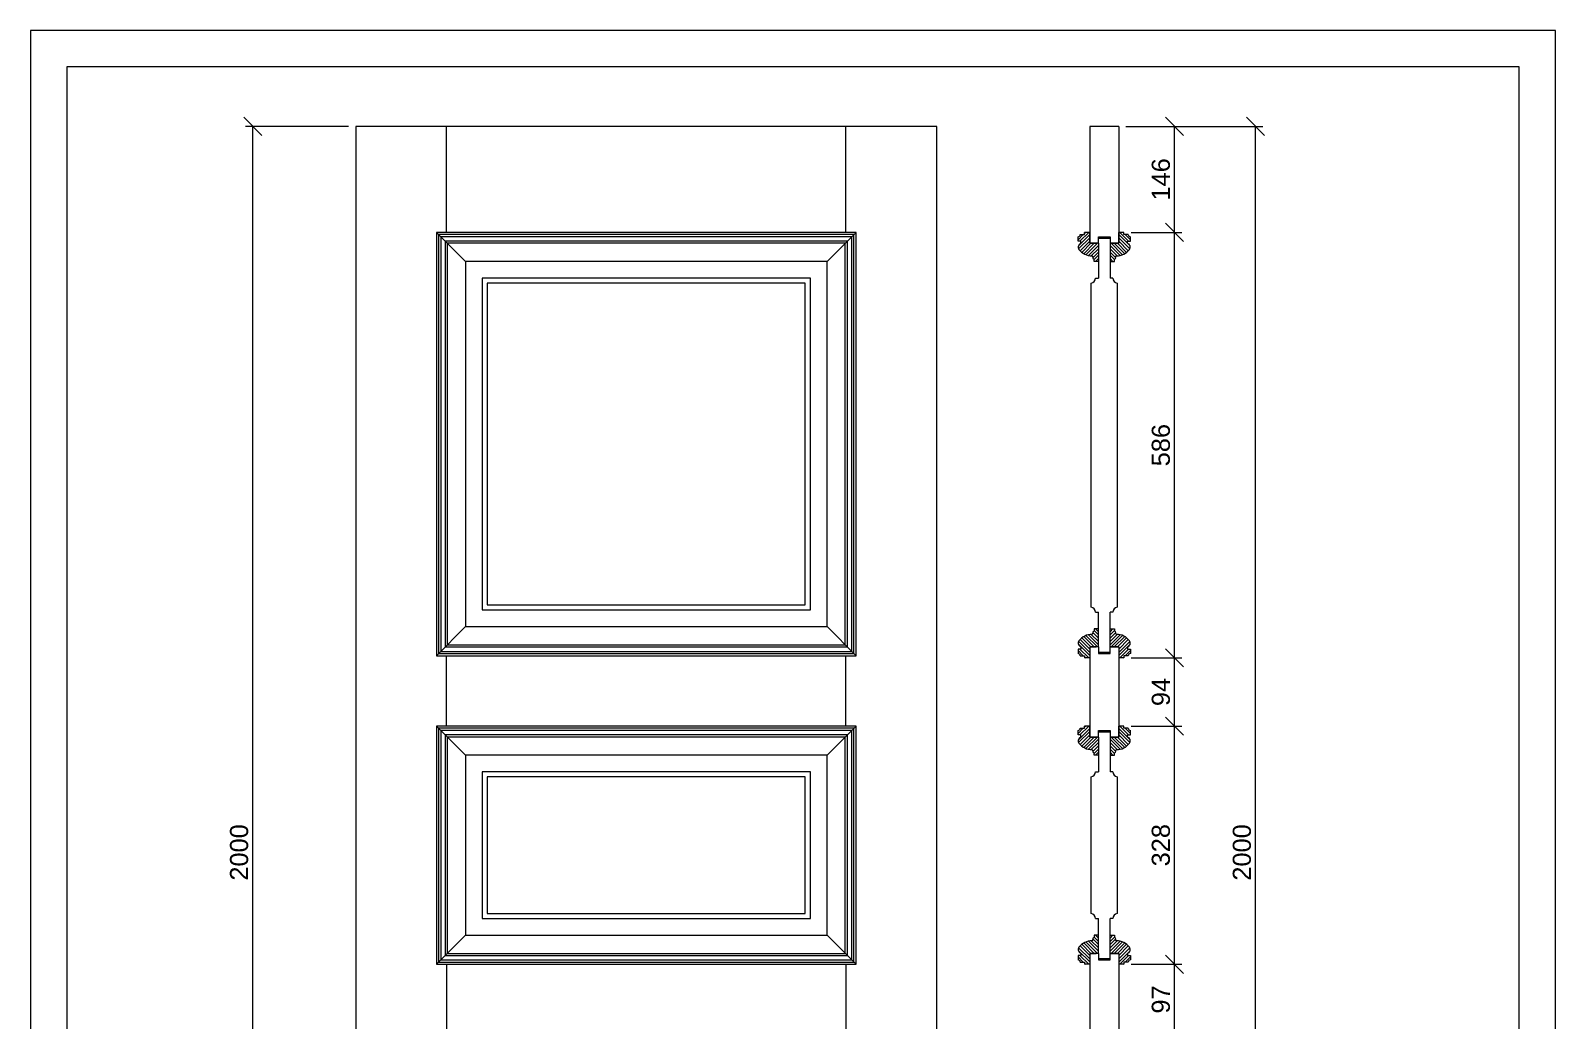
# Model space of a CAD drawing. Header units: millimetres. Extents: x 1996 to 4096, y 634 to 3604.
# Drawn here: x 1996 to 4096, y 2240 to 3604 of the extents above; entities that cross this region are included whole.
import ezdxf

# ---------------------------------------------------------------- set-up
doc = ezdxf.new("R2010")
doc.units = ezdxf.units.MM
for name, color, linetype, lineweight in [('图框', 7, 'Continuous', 13), ('填充', 8, 'Continuous', 5), ('标准家私', 4, 'Continuous', 20), ('标注', 2, 'Continuous', 9)]:
    doc.layers.add(name, color=color, linetype=linetype, lineweight=lineweight)
doc.styles.get("Standard").update_dxf_attribs({"font": 'arial.ttf'})

# ---------------------------------------------------------------- blocks, each defined once
blk = doc.blocks.new('_Oblique')
at = {"color": 0, "linetype": 'ByBlock', "lineweight": -2}
blk.add_line((-0.5, -0.5), (0.5, 0.5), dxfattribs=at)

msp = doc.modelspace()

# ---------------------------------------------------------------- hatches: boundary and pattern name
at = {"layer": '填充'}
h = msp.add_hatch(dxfattribs=at)
h.set_pattern_fill('ANSI31', color=0, angle=90, style=0)
h.set_pattern_definition([(225, (2611.319013936498, 5572.712878553771), (-2.245064030267288, 2.245064030267288), [])])
edge = h.paths.add_edge_path()
edge.add_line((3454.914690675267, 3325.728692828087), (3454.914690675267, 3310.728692828087))
edge.add_line((3454.914690675267, 3310.728692828087), (3466.914690675267, 3310.728692828087))
edge.add_line((3466.914690675267, 3310.728692828087), (3466.914690675267, 3285.728692828087))
edge.add_line((3466.914690675267, 3285.728692828087), (3460.914690675267, 3285.728692828087))
edge.add_line((3460.914690675267, 3285.728692828087), (3460.914690675267, 3288.728692828087))
edge.add_arc((3461.606361243927, 3291.160190272952), 2.527961233972516, 529.5830404660543, 614.1209192145009, ccw=False)
edge.add_arc((3457.815253396571, 3292.004459994255), 1.36104755454614, 343.4723394239499, 456.6933143576036)
edge.add_arc((3457.862806339102, 3315.364360050639), 22.00909490564539, 576.6286849201457, 629.4632233387053, ccw=False)
edge.add_arc((3444.614923406911, 3305.503940243848), 5.494436359347593, 468.0258621707577, 576.5334568861881, ccw=False)
edge.add_line((3442.914690675267, 3310.728692828087), (3442.914690675267, 3313.728692828087))
edge.add_line((3442.914690675267, 3313.728692828087), (3438.914690675267, 3313.728692828087))
edge.add_line((3438.914690675267, 3313.728692828087), (3438.914690675267, 3319.728692828087))
edge.add_arc((3438.914690675267, 3322.728692828087), 3, 630, 720)
edge.add_line((3441.914690675267, 3322.728692828087), (3447.914690675267, 3322.728692828087))
edge.add_line((3447.914690675267, 3322.728692828087), (3447.914690675267, 3325.728692828087))
edge.add_line((3447.914690675267, 3325.728692828087), (3454.914690675267, 3325.728692828087))
h = msp.add_hatch(dxfattribs=at)
h.set_pattern_fill('ANSI31', color=0, angle=90, style=0)
h.set_pattern_definition([(315, (4338.510367414035, 5572.712878553771), (2.245064030267288, 2.245064030267288), [])])
edge = h.paths.add_edge_path()
edge.add_line((3482.914690675267, 3310.728692828087), (3494.914690675267, 3310.728692828087))
edge.add_line((3494.914690675267, 3310.728692828087), (3494.914690675267, 3325.728692828087))
edge.add_line((3494.914690675267, 3325.728692828087), (3501.914690675267, 3325.728692828087))
edge.add_line((3501.914690675267, 3325.728692828087), (3501.914690675267, 3322.728692828087))
edge.add_line((3501.914690675267, 3322.728692828087), (3507.914690675267, 3322.728692828087))
edge.add_arc((3510.914690675267, 3322.728692828087), 3, 540, 630)
edge.add_line((3510.914690675267, 3319.728692828087), (3510.914690675267, 3313.728692828087))
edge.add_line((3510.914690675267, 3313.728692828087), (3506.914690675267, 3313.728692828087))
edge.add_line((3506.914690675267, 3313.728692828087), (3506.914690675267, 3310.728692828087))
edge.add_arc((3505.214457943623, 3305.503940243848), 5.494436359347593, 323.4665431138119, 431.9741378292423, ccw=False)
edge.add_arc((3491.966575011431, 3315.364360050639), 22.00909490564539, 270.53677666129465, 323.37131507985424, ccw=False)
edge.add_arc((3492.014127953962, 3292.004459994255), 1.36104755454614, 443.3066856423964, 556.5276605760502)
edge.add_arc((3488.223020106607, 3291.160190272952), 2.527961233972516, 285.87908078549907, 370.4169595339457, ccw=False)
edge.add_line((3488.914690675267, 3288.728692828087), (3488.914690675267, 3285.728692828087))
edge.add_line((3488.914690675267, 3285.728692828087), (3482.914690675267, 3285.728692828087))
edge.add_line((3482.914690675267, 3285.728692828087), (3482.914690675267, 3310.728692828087))
h = msp.add_hatch(dxfattribs=at)
h.set_pattern_fill('ANSI31', color=0, angle=90, style=0)
h.set_pattern_definition([(135, (2611.319013936498, 492.744497583356), (-2.245064030267288, -2.245064030267288), [])])
edge = h.paths.add_edge_path()
edge.add_line((3454.914690675267, 2739.728683309039), (3454.914690675267, 2754.728683309039))
edge.add_line((3454.914690675267, 2754.728683309039), (3466.914690675267, 2754.728683309039))
edge.add_line((3466.914690675267, 2754.728683309039), (3466.914690675267, 2779.728683309039))
edge.add_line((3466.914690675267, 2779.728683309039), (3460.914690675267, 2779.728683309039))
edge.add_line((3460.914690675267, 2779.728683309039), (3460.914690675267, 2776.728683309039))
edge.add_arc((3461.606361243927, 2774.297185864175), 2.527961233972516, 105.8790807854991, 190.4169595339458)
edge.add_arc((3457.815253396571, 2773.452916142872), 1.36104755454614, 263.30668564239636, 376.5276605760501, ccw=False)
edge.add_arc((3457.862806339102, 2750.093016086487), 22.00909490564539, 90.53677666129465, 143.3713150798543)
edge.add_arc((3444.614923406911, 2759.953435893279), 5.494436359347593, 143.4665431138119, 251.9741378292423)
edge.add_line((3442.914690675267, 2754.728683309039), (3442.914690675267, 2751.728683309039))
edge.add_line((3442.914690675267, 2751.728683309039), (3438.914690675267, 2751.728683309039))
edge.add_line((3438.914690675267, 2751.728683309039), (3438.914690675267, 2745.728683309039))
edge.add_arc((3438.914690675267, 2742.728683309039), 3, 0, 90, ccw=False)
edge.add_line((3441.914690675267, 2742.728683309039), (3447.914690675267, 2742.728683309039))
edge.add_line((3447.914690675267, 2742.728683309039), (3447.914690675267, 2739.728683309039))
edge.add_line((3447.914690675267, 2739.728683309039), (3454.914690675267, 2739.728683309039))
h = msp.add_hatch(dxfattribs=at)
h.set_pattern_fill('ANSI31', color=0, angle=90, style=0)
h.set_pattern_definition([(44.99999999999999, (4338.510367414035, 492.744497583356), (2.245064030267288, -2.245064030267288), [])])
edge = h.paths.add_edge_path()
edge.add_line((3482.914690675267, 2754.728683309039), (3494.914690675267, 2754.728683309039))
edge.add_line((3494.914690675267, 2754.728683309039), (3494.914690675267, 2739.728683309039))
edge.add_line((3494.914690675267, 2739.728683309039), (3501.914690675267, 2739.728683309039))
edge.add_line((3501.914690675267, 2739.728683309039), (3501.914690675267, 2742.728683309039))
edge.add_line((3501.914690675267, 2742.728683309039), (3507.914690675267, 2742.728683309039))
edge.add_arc((3510.914690675267, 2742.728683309039), 3, 90, 180, ccw=False)
edge.add_line((3510.914690675267, 2745.728683309039), (3510.914690675267, 2751.728683309039))
edge.add_line((3510.914690675267, 2751.728683309039), (3506.914690675267, 2751.728683309039))
edge.add_line((3506.914690675267, 2751.728683309039), (3506.914690675267, 2754.728683309039))
edge.add_arc((3505.214457943623, 2759.953435893279), 5.494436359347593, 288.0258621707577, 396.5334568861882)
edge.add_arc((3491.966575011431, 2750.093016086487), 22.00909490564539, 396.6286849201458, 449.4632233387053)
edge.add_arc((3492.014127953962, 2773.452916142872), 1.36104755454614, 163.4723394239499, 276.69331435760364, ccw=False)
edge.add_arc((3488.223020106607, 2774.297185864175), 2.527961233972516, 349.5830404660543, 434.1209192145009)
edge.add_line((3488.914690675267, 2776.728683309039), (3488.914690675267, 2779.728683309039))
edge.add_line((3488.914690675267, 2779.728683309039), (3482.914690675267, 2779.728683309039))
edge.add_line((3482.914690675267, 2779.728683309039), (3482.914690675267, 2754.728683309039))
h = msp.add_hatch(dxfattribs=at)
h.set_pattern_fill('ANSI31', color=0, angle=90, style=0)
h.set_pattern_definition([(225, (2611.319013936498, 4892.712878553771), (-2.245064030267288, 2.245064030267288), [])])
edge = h.paths.add_edge_path()
edge.add_line((3454.914690675267, 2645.728692828087), (3454.914690675267, 2630.728692828087))
edge.add_line((3454.914690675267, 2630.728692828087), (3466.914690675267, 2630.728692828087))
edge.add_line((3466.914690675267, 2630.728692828087), (3466.914690675267, 2605.728692828087))
edge.add_line((3466.914690675267, 2605.728692828087), (3460.914690675267, 2605.728692828087))
edge.add_line((3460.914690675267, 2605.728692828087), (3460.914690675267, 2608.728692828087))
edge.add_arc((3461.606361243927, 2611.160190272952), 2.527961233972516, 529.5830404660543, 614.1209192145009, ccw=False)
edge.add_arc((3457.815253396571, 2612.004459994255), 1.36104755454614, 343.4723394239499, 456.6933143576036)
edge.add_arc((3457.862806339102, 2635.364360050639), 22.00909490564539, 576.6286849201457, 629.4632233387053, ccw=False)
edge.add_arc((3444.614923406911, 2625.503940243848), 5.494436359347593, 468.0258621707577, 576.5334568861881, ccw=False)
edge.add_line((3442.914690675267, 2630.728692828087), (3442.914690675267, 2633.728692828087))
edge.add_line((3442.914690675267, 2633.728692828087), (3438.914690675267, 2633.728692828087))
edge.add_line((3438.914690675267, 2633.728692828087), (3438.914690675267, 2639.728692828087))
edge.add_arc((3438.914690675267, 2642.728692828087), 3, 630, 720)
edge.add_line((3441.914690675267, 2642.728692828087), (3447.914690675267, 2642.728692828087))
edge.add_line((3447.914690675267, 2642.728692828087), (3447.914690675267, 2645.728692828087))
edge.add_line((3447.914690675267, 2645.728692828087), (3454.914690675267, 2645.728692828087))
h = msp.add_hatch(dxfattribs=at)
h.set_pattern_fill('ANSI31', color=0, angle=90, style=0)
h.set_pattern_definition([(315, (4338.510367414035, 4892.712878553771), (2.245064030267288, 2.245064030267288), [])])
edge = h.paths.add_edge_path()
edge.add_line((3482.914690675267, 2630.728692828087), (3494.914690675267, 2630.728692828087))
edge.add_line((3494.914690675267, 2630.728692828087), (3494.914690675267, 2645.728692828087))
edge.add_line((3494.914690675267, 2645.728692828087), (3501.914690675267, 2645.728692828087))
edge.add_line((3501.914690675267, 2645.728692828087), (3501.914690675267, 2642.728692828087))
edge.add_line((3501.914690675267, 2642.728692828087), (3507.914690675267, 2642.728692828087))
edge.add_arc((3510.914690675267, 2642.728692828087), 3, 540, 630)
edge.add_line((3510.914690675267, 2639.728692828087), (3510.914690675267, 2633.728692828087))
edge.add_line((3510.914690675267, 2633.728692828087), (3506.914690675267, 2633.728692828087))
edge.add_line((3506.914690675267, 2633.728692828087), (3506.914690675267, 2630.728692828087))
edge.add_arc((3505.214457943623, 2625.503940243848), 5.494436359347593, 323.4665431138119, 431.9741378292423, ccw=False)
edge.add_arc((3491.966575011431, 2635.364360050639), 22.00909490564539, 270.53677666129465, 323.37131507985424, ccw=False)
edge.add_arc((3492.014127953962, 2612.004459994255), 1.36104755454614, 443.3066856423964, 556.5276605760502)
edge.add_arc((3488.223020106607, 2611.160190272952), 2.527961233972516, 285.87908078549907, 370.4169595339457, ccw=False)
edge.add_line((3488.914690675267, 2608.728692828087), (3488.914690675267, 2605.728692828087))
edge.add_line((3488.914690675267, 2605.728692828087), (3482.914690675267, 2605.728692828087))
edge.add_line((3482.914690675267, 2605.728692828087), (3482.914690675267, 2630.728692828087))
h = msp.add_hatch(dxfattribs=at)
h.set_pattern_fill('ANSI31', color=0, angle=90, style=0)
h.set_pattern_definition([(135, (2611.319013936498, 70.74449758335595), (-2.245064030267288, -2.245064030267288), [])])
edge = h.paths.add_edge_path()
edge.add_line((3454.914690675267, 2317.728683309039), (3454.914690675267, 2332.728683309039))
edge.add_line((3454.914690675267, 2332.728683309039), (3466.914690675267, 2332.728683309039))
edge.add_line((3466.914690675267, 2332.728683309039), (3466.914690675267, 2357.728683309039))
edge.add_line((3466.914690675267, 2357.728683309039), (3460.914690675267, 2357.728683309039))
edge.add_line((3460.914690675267, 2357.728683309039), (3460.914690675267, 2354.728683309039))
edge.add_arc((3461.606361243927, 2352.297185864175), 2.527961233972516, 105.8790807854991, 190.4169595339458)
edge.add_arc((3457.815253396571, 2351.452916142872), 1.36104755454614, 263.30668564239636, 376.5276605760501, ccw=False)
edge.add_arc((3457.862806339102, 2328.093016086487), 22.00909490564539, 90.53677666129465, 143.3713150798543)
edge.add_arc((3444.614923406911, 2337.953435893279), 5.494436359347593, 143.4665431138119, 251.9741378292423)
edge.add_line((3442.914690675267, 2332.728683309039), (3442.914690675267, 2329.728683309039))
edge.add_line((3442.914690675267, 2329.728683309039), (3438.914690675267, 2329.728683309039))
edge.add_line((3438.914690675267, 2329.728683309039), (3438.914690675267, 2323.728683309039))
edge.add_arc((3438.914690675267, 2320.728683309039), 3, 0, 90, ccw=False)
edge.add_line((3441.914690675267, 2320.728683309039), (3447.914690675267, 2320.728683309039))
edge.add_line((3447.914690675267, 2320.728683309039), (3447.914690675267, 2317.728683309039))
edge.add_line((3447.914690675267, 2317.728683309039), (3454.914690675267, 2317.728683309039))
h = msp.add_hatch(dxfattribs=at)
h.set_pattern_fill('ANSI31', color=0, angle=90, style=0)
h.set_pattern_definition([(44.99999999999999, (4338.510367414035, 70.74449758335595), (2.245064030267288, -2.245064030267288), [])])
edge = h.paths.add_edge_path()
edge.add_line((3482.914690675267, 2332.728683309039), (3494.914690675267, 2332.728683309039))
edge.add_line((3494.914690675267, 2332.728683309039), (3494.914690675267, 2317.728683309039))
edge.add_line((3494.914690675267, 2317.728683309039), (3501.914690675267, 2317.728683309039))
edge.add_line((3501.914690675267, 2317.728683309039), (3501.914690675267, 2320.728683309039))
edge.add_line((3501.914690675267, 2320.728683309039), (3507.914690675267, 2320.728683309039))
edge.add_arc((3510.914690675267, 2320.728683309039), 3, 90, 180, ccw=False)
edge.add_line((3510.914690675267, 2323.728683309039), (3510.914690675267, 2329.728683309039))
edge.add_line((3510.914690675267, 2329.728683309039), (3506.914690675267, 2329.728683309039))
edge.add_line((3506.914690675267, 2329.728683309039), (3506.914690675267, 2332.728683309039))
edge.add_arc((3505.214457943623, 2337.953435893279), 5.494436359347593, 288.0258621707577, 396.5334568861882)
edge.add_arc((3491.966575011431, 2328.093016086487), 22.00909490564539, 396.6286849201458, 449.4632233387053)
edge.add_arc((3492.014127953962, 2351.452916142872), 1.36104755454614, 163.4723394239499, 276.69331435760364, ccw=False)
edge.add_arc((3488.223020106607, 2352.297185864175), 2.527961233972516, 349.5830404660543, 434.1209192145009)
edge.add_line((3488.914690675267, 2354.728683309039), (3488.914690675267, 2357.728683309039))
edge.add_line((3488.914690675267, 2357.728683309039), (3482.914690675267, 2357.728683309039))
edge.add_line((3482.914690675267, 2357.728683309039), (3482.914690675267, 2332.728683309039))

# ---------------------------------------------------------------- linework, layer by layer
at = {"layer": '图框', "color": 0}
msp.add_lwpolyline([(1996.373930847558, 3603.81690411816), (1996.373930847558, 633.81690411816), (4096.373930847558, 633.81690411816), (4096.373930847558, 3603.81690411816)], close=True, dxfattribs=at)
at = {"layer": '图框', "color": 0, "lineweight": 20}
msp.add_lwpolyline([(2046.373930847558, 3553.81690411816), (2046.373930847558, 683.81690411816), (4046.373930847558, 683.81690411816), (4046.373930847558, 3553.81690411816)], close=True, dxfattribs=at)
at = {"layer": '填充', "color": 0}
for p, q in [((2569.293597357866, 3325.728692828087), (2569.293597357866, 3471.728688068563)), ((3119.293597357866, 3325.728692828087), (3119.293597357866, 3471.728688068563)), ((2595.293592598342, 3285.728692828087), (2555.293592598342, 3325.728692828087)), ((3130.29360211739, 3322.728692828087), (2558.293592598342, 3322.728692828087)), ((2558.293592598342, 3322.728692828087), (2558.293592598342, 2745.728683309039)), ((3127.29360211739, 3319.728692828087), (2561.293592598342, 3319.728692828087)), ((2561.293592598342, 3319.728692828087), (2561.293592598342, 2748.728683309039)), ((3093.29360211739, 3285.728692828087), (3133.29360211739, 3325.728692828087)), ((3127.29360211739, 2748.728683309039), (3127.29360211739, 3319.728692828087)), ((3130.29360211739, 2745.728683309039), (3130.29360211739, 3322.728692828087)), ((3121.29360211739, 3313.728692828087), (2567.293592598342, 3313.728692828087)), ((2567.293592598342, 3313.728692828087), (2567.293592598342, 2754.728683309039)), ((3118.29360211739, 3310.728692828087), (2570.293592598342, 3310.728692828087)), ((2570.293592598342, 3310.728692828087), (2570.293592598342, 2757.728683309039)), ((3118.29360211739, 2757.728683309039), (3118.29360211739, 3310.728692828087)), ((3121.29360211739, 2754.728683309039), (3121.29360211739, 3313.728692828087)), ((2595.293592598342, 2782.728683309039), (2555.293592598342, 2742.728683309039)), ((3093.293602117157, 2782.728683309039), (3133.293602117157, 2742.728683309039)), ((2567.293592598342, 2754.728683309039), (3121.29360211739, 2754.728683309039)), ((2570.293592598342, 2757.728683309039), (3118.29360211739, 2757.728683309039)), ((2558.293592598342, 2745.728683309039), (3130.29360211739, 2745.728683309039)), ((2561.293592598342, 2748.728683309039), (3127.29360211739, 2748.728683309039)), ((2569.293597357866, 2645.728692828087), (2569.293597357866, 2742.728683309039)), ((3119.293597357866, 2645.728692828087), (3119.293597357866, 2742.728683309039)), ((2595.293592598342, 2605.728692828087), (2555.293592598342, 2645.728692828087)), ((3130.29360211739, 2642.728692828087), (2558.293592598342, 2642.728692828087)), ((2558.293592598342, 2642.728692828087), (2558.293592598342, 2320.728683309039)), ((3127.29360211739, 2639.728692828087), (2561.293592598342, 2639.728692828087)), ((2561.293592598342, 2639.728692828087), (2561.293592598342, 2323.728683309039)), ((3121.29360211739, 2633.728692828087), (2567.293592598342, 2633.728692828087)), ((2567.293592598342, 2633.728692828087), (2567.293592598342, 2329.728683309039)), ((3118.29360211739, 2630.728692828087), (2570.293592598342, 2630.728692828087)), ((2570.293592598342, 2630.728692828087), (2570.293592598342, 2332.728683309039)), ((3093.29360211739, 2605.728692828087), (3133.29360211739, 2645.728692828087)), ((3118.293602117157, 2332.728683309039), (3118.29360211739, 2630.728692828087)), ((3121.293602117157, 2329.728683309039), (3121.29360211739, 2633.728692828087)), ((3127.293602117157, 2323.728683309039), (3127.29360211739, 2639.728692828087)), ((3130.293602117157, 2320.728683309039), (3130.29360211739, 2642.728692828087)), ((2595.293592598342, 2357.728683309039), (2555.293592598342, 2317.728683309039)), ((3093.293602117157, 2357.728683309039), (3133.293602117157, 2317.728683309039)), ((2570.293592598342, 2332.728683309039), (3118.293602117157, 2332.728683309039)), ((2558.293592598342, 2320.728683309039), (3130.293602117157, 2320.728683309039)), ((2561.293592598342, 2323.728683309039), (3127.293602117157, 2323.728683309039)), ((2567.293592598342, 2329.728683309039), (3121.293602117157, 2329.728683309039)), ((2569.293597357866, 2317.728683309039), (2569.293597357866, 2220.728692828087)), ((3119.293597357866, 2317.728683309039), (3119.293597357866, 2220.728692828087))]:
    msp.add_line(p, q, dxfattribs=at)
at = {"layer": '标准家私', "color": 0}
for p, q in [((3244.293597357866, 3471.728688068563), (2444.293597357866, 3471.728688068563)), ((2444.293597357866, 3471.728688068563), (2444.293597357866, 1471.728688068563)), ((3244.293597357866, 1471.728688068563), (3244.293597357866, 3471.728688068563)), ((3494.914690675267, 3471.728688068563), (3454.914690675267, 3471.728688068563)), ((3454.914690675267, 3471.728688068563), (3454.914690675267, 3310.728692828087)), ((3494.914690675267, 3471.728688068563), (3494.914690675267, 3310.728692828087)), ((3133.29360211739, 3325.728692828087), (2555.293592598342, 3325.728692828087)), ((2555.293592598342, 3325.728692828087), (2555.293592598342, 2742.728683309039)), ((3133.29360211739, 2742.728683309039), (3133.29360211739, 3325.728692828087)), ((3438.914690675267, 3313.728692828087), (3438.914690675267, 3319.728692828087)), ((3441.914690675267, 3322.728692828087), (3447.914690675267, 3322.728692828087)), ((3454.914690675267, 3325.728692828087), (3447.914690675267, 3325.728692828087)), ((3447.914690675267, 3322.728692828087), (3447.914690675267, 3325.728692828087)), ((3454.914690675267, 3310.728692828087), (3454.914690675267, 3325.728692828087)), ((3466.914690675267, 3319.728692828087), (3482.914690675267, 3319.728692828087)), ((3466.914690675267, 3310.728692828087), (3466.914690675267, 3319.728692828087)), ((3482.914690675267, 3319.728692828087), (3482.914690675267, 3310.728692828087)), ((3494.914690675267, 3310.728692828087), (3494.914690675267, 3325.728692828087)), ((3501.914690675267, 3325.728692828087), (3494.914690675267, 3325.728692828087)), ((3501.914690675267, 3322.728692828087), (3501.914690675267, 3325.728692828087)), ((3507.914690675267, 3322.728692828087), (3501.914690675267, 3322.728692828087)), ((3510.914690675267, 3313.728692828087), (3510.914690675267, 3319.728692828087)), ((3442.914690675267, 3313.728692828087), (3438.914690675267, 3313.728692828087)), ((3442.914690675267, 3310.728692828087), (3442.914690675267, 3313.728692828087)), ((3454.914690675267, 3310.728692828087), (3463.914690675267, 3310.728692828087)), ((3454.914690675267, 3310.728692828087), (3463.914690675267, 3310.728692828087)), ((3454.914690675267, 3310.728692828087), (3463.914690675267, 3310.728692828087)), ((3454.914690675267, 3310.728692828087), (3463.914690675267, 3310.728692828087)), ((3466.914690675267, 3310.728692828087), (3454.914690675267, 3310.728692828087)), ((3466.914690675267, 3310.728692828087), (3454.914690675267, 3310.728692828087)), ((3466.914690675267, 3317.728692828087), (3482.914690675267, 3317.728692828087)), ((3466.914690675267, 3310.728692828087), (3466.914690675267, 3262.724032204241)), ((3466.914690675267, 3310.728692828087), (3466.914690675267, 3288.728692828087)), ((3494.914690675267, 3310.728692828087), (3482.914690675267, 3310.728692828087)), ((3482.914690675267, 3310.728692828087), (3482.914690675267, 3262.724032204241)), ((3482.914690675267, 3310.728692828087), (3482.914690675267, 3288.728692828087)), ((3482.914690675267, 3310.728692828087), (3494.914690675267, 3310.728692828087)), ((3506.914690675267, 3310.728692828087), (3506.914690675267, 3313.728692828087)), ((3506.914690675267, 3313.728692828087), (3510.914690675267, 3313.728692828087)), ((3093.29360211739, 3285.728692828087), (2595.293592598342, 3285.728692828087)), ((2595.293592598342, 3285.728692828087), (2595.293592598342, 2782.728683309039)), ((3093.29360211739, 2782.728683309039), (3093.29360211739, 3285.728692828087)), ((3460.914690675267, 3285.728692828087), (3460.914690675267, 3288.728692828087)), ((3466.914690675267, 3285.728692828087), (3460.914690675267, 3285.728692828087)), ((3482.914690675267, 3285.728692828087), (3488.914690675267, 3285.728692828087)), ((3488.914690675267, 3285.728692828087), (3488.914690675267, 3288.728692828087)), ((3070.288941493543, 3262.724032204241), (2618.298253221956, 3262.724032204241)), ((2618.298253221956, 3262.724032204241), (2618.298253221956, 2805.733343932886)), ((3063.288941493543, 3255.724032204241), (2625.298253221956, 3255.724032204241)), ((2625.298253221956, 3255.724032204241), (2625.298253221956, 2812.733343932886)), ((3063.288941493543, 2812.733343932886), (3063.288941493543, 3255.724032204241)), ((3070.288941493543, 2805.733343932886), (3070.288941493543, 3262.724032204241)), ((3456.914690675267, 2809.733343932886), (3456.914690675267, 3255.724032204241)), ((3462.914690675267, 3262.724032204241), (3466.914690675267, 3262.724032204241)), ((3486.914690675267, 3262.724032204241), (3482.914690675267, 3262.724032204241)), ((3492.914690675267, 3255.724032204241), (3492.914690675267, 2809.733343932886)), ((2618.298253221956, 2805.733343932886), (3070.288941493543, 2805.733343932886)), ((2625.298253221956, 2812.733343932886), (3063.288941493543, 2812.733343932886)), ((3462.914690675267, 2802.733343932886), (3466.914690675267, 2802.733343932886)), ((3466.914690675267, 2754.728683309039), (3466.914690675267, 2802.733343932886)), ((3482.914690675267, 2754.728683309039), (3482.914690675267, 2802.733343932886)), ((3486.914690675267, 2802.733343932886), (3482.914690675267, 2802.733343932886)), ((2595.293592598342, 2782.728683309039), (3093.29360211739, 2782.728683309039)), ((3466.914690675267, 2779.728683309039), (3460.914690675267, 2779.728683309039)), ((3460.914690675267, 2779.728683309039), (3460.914690675267, 2776.728683309039)), ((3466.914690675267, 2754.728683309039), (3466.914690675267, 2776.728683309039)), ((3482.914690675267, 2779.728683309039), (3488.914690675267, 2779.728683309039)), ((3482.914690675267, 2754.728683309039), (3482.914690675267, 2776.728683309039)), ((3488.914690675267, 2779.728683309039), (3488.914690675267, 2776.728683309039)), ((3442.914690675267, 2751.728683309039), (3438.914690675267, 2751.728683309039)), ((3438.914690675267, 2751.728683309039), (3438.914690675267, 2745.728683309039)), ((3442.914690675267, 2754.728683309039), (3442.914690675267, 2751.728683309039)), ((3454.914690675267, 2754.728683309039), (3463.914690675267, 2754.728683309039)), ((3454.914690675267, 2754.728683309039), (3463.914690675267, 2754.728683309039)), ((3454.914690675267, 2754.728683309039), (3463.914690675267, 2754.728683309039)), ((3454.914690675267, 2754.728683309039), (3463.914690675267, 2754.728683309039)), ((3466.914690675267, 2754.728683309039), (3454.914690675267, 2754.728683309039)), ((3466.914690675267, 2754.728683309039), (3454.914690675267, 2754.728683309039)), ((3454.914690675267, 2754.728683309039), (3454.914690675267, 2739.728683309039)), ((3466.914690675267, 2754.728683309039), (3466.914690675267, 2745.728683309039)), ((3494.914690675267, 2754.728683309039), (3482.914690675267, 2754.728683309039)), ((3482.914690675267, 2745.728683309039), (3482.914690675267, 2754.728683309039)), ((3482.914690675267, 2754.728683309039), (3494.914690675267, 2754.728683309039)), ((3494.914690675267, 2754.728683309039), (3494.914690675267, 2739.728683309039)), ((3506.914690675267, 2754.728683309039), (3506.914690675267, 2751.728683309039)), ((3506.914690675267, 2751.728683309039), (3510.914690675267, 2751.728683309039)), ((3510.914690675267, 2751.728683309039), (3510.914690675267, 2745.728683309039)), ((2555.293592598342, 2742.728683309039), (3133.29360211739, 2742.728683309039)), ((3441.914690675267, 2742.728683309039), (3447.914690675267, 2742.728683309039)), ((3447.914690675267, 2742.728683309039), (3447.914690675267, 2739.728683309039)), ((3454.914690675267, 2739.728683309039), (3447.914690675267, 2739.728683309039)), ((3454.914690675267, 2742.728683309039), (3454.914690675267, 2630.728692828087)), ((3466.914690675267, 2747.728683309039), (3482.914690675267, 2747.728683309039)), ((3466.914690675267, 2745.728683309039), (3482.914690675267, 2745.728683309039)), ((3494.914690675267, 2742.728683309039), (3494.914690675267, 2630.728692828087)), ((3501.914690675267, 2739.728683309039), (3494.914690675267, 2739.728683309039)), ((3507.914690675267, 2742.728683309039), (3501.914690675267, 2742.728683309039)), ((3501.914690675267, 2742.728683309039), (3501.914690675267, 2739.728683309039)), ((3133.29360211739, 2645.728692828087), (2555.293592598342, 2645.728692828087)), ((2555.293592598342, 2645.728692828087), (2555.293592598342, 2317.728683309039)), ((3133.293602117157, 2317.728683309039), (3133.29360211739, 2645.728692828087)), ((3438.914690675267, 2633.728692828087), (3438.914690675267, 2639.728692828087)), ((3442.914690675267, 2633.728692828087), (3438.914690675267, 2633.728692828087)), ((3441.914690675267, 2642.728692828087), (3447.914690675267, 2642.728692828087)), ((3442.914690675267, 2630.728692828087), (3442.914690675267, 2633.728692828087)), ((3454.914690675267, 2645.728692828087), (3447.914690675267, 2645.728692828087)), ((3447.914690675267, 2642.728692828087), (3447.914690675267, 2645.728692828087)), ((3454.914690675267, 2630.728692828087), (3454.914690675267, 2645.728692828087)), ((3454.914690675267, 2630.728692828087), (3463.914690675267, 2630.728692828087)), ((3454.914690675267, 2630.728692828087), (3463.914690675267, 2630.728692828087)), ((3454.914690675267, 2630.728692828087), (3463.914690675267, 2630.728692828087)), ((3454.914690675267, 2630.728692828087), (3463.914690675267, 2630.728692828087)), ((3466.914690675267, 2630.728692828087), (3454.914690675267, 2630.728692828087)), ((3466.914690675267, 2630.728692828087), (3454.914690675267, 2630.728692828087)), ((3466.914690675267, 2639.728692828087), (3482.914690675267, 2639.728692828087)), ((3466.914690675267, 2630.728692828087), (3466.914690675267, 2639.728692828087)), ((3466.914690675267, 2637.728692828087), (3482.914690675267, 2637.728692828087)), ((3466.914690675267, 2630.728692828087), (3466.914690675267, 2582.724032204241)), ((3466.914690675267, 2630.728692828087), (3466.914690675267, 2608.728692828087)), ((3482.914690675267, 2639.728692828087), (3482.914690675267, 2630.728692828087)), ((3494.914690675267, 2630.728692828087), (3482.914690675267, 2630.728692828087)), ((3482.914690675267, 2630.728692828087), (3482.914690675267, 2582.724032204241)), ((3482.914690675267, 2630.728692828087), (3482.914690675267, 2608.728692828087)), ((3482.914690675267, 2630.728692828087), (3494.914690675267, 2630.728692828087)), ((3494.914690675267, 2630.728692828087), (3494.914690675267, 2645.728692828087)), ((3501.914690675267, 2645.728692828087), (3494.914690675267, 2645.728692828087)), ((3501.914690675267, 2642.728692828087), (3501.914690675267, 2645.728692828087)), ((3507.914690675267, 2642.728692828087), (3501.914690675267, 2642.728692828087)), ((3506.914690675267, 2630.728692828087), (3506.914690675267, 2633.728692828087)), ((3506.914690675267, 2633.728692828087), (3510.914690675267, 2633.728692828087)), ((3510.914690675267, 2633.728692828087), (3510.914690675267, 2639.728692828087)), ((3093.29360211739, 2605.728692828087), (2595.293592598342, 2605.728692828087)), ((2595.293592598342, 2605.728692828087), (2595.293592598342, 2357.728683309039)), ((3093.293602117157, 2357.728683309039), (3093.29360211739, 2605.728692828087)), ((3460.914690675267, 2605.728692828087), (3460.914690675267, 2608.728692828087)), ((3466.914690675267, 2605.728692828087), (3460.914690675267, 2605.728692828087)), ((3482.914690675267, 2605.728692828087), (3488.914690675267, 2605.728692828087)), ((3488.914690675267, 2605.728692828087), (3488.914690675267, 2608.728692828087)), ((3070.288941493543, 2582.724032204241), (2618.298253221956, 2582.724032204241)), ((2618.298253221956, 2582.724032204241), (2618.298253221956, 2380.733343932886)), ((3063.288941493543, 2575.724032204241), (2625.298253221956, 2575.724032204241)), ((2625.298253221956, 2575.724032204241), (2625.298253221956, 2387.733343932886)), ((3063.288941493543, 2387.733343932886), (3063.288941493543, 2575.724032204241)), ((3070.288941493543, 2380.733343932886), (3070.288941493543, 2582.724032204241)), ((3456.914690675267, 2387.733343932886), (3456.914690675267, 2575.724032204241)), ((3462.914690675267, 2582.724032204241), (3466.914690675267, 2582.724032204241)), ((3486.914690675267, 2582.724032204241), (3482.914690675267, 2582.724032204241)), ((3492.914690675267, 2575.724032204241), (3492.914690675267, 2387.733343932886)), ((2618.298253221956, 2380.733343932886), (3070.288941493543, 2380.733343932886)), ((2625.298253221956, 2387.733343932886), (3063.288941493543, 2387.733343932886)), ((3462.914690675267, 2380.733343932886), (3466.914690675267, 2380.733343932886)), ((3466.914690675267, 2332.728683309039), (3466.914690675267, 2380.733343932886)), ((3482.914690675267, 2332.728683309039), (3482.914690675267, 2380.733343932886)), ((3486.914690675267, 2380.733343932886), (3482.914690675267, 2380.733343932886)), ((2595.293592598342, 2357.728683309039), (3093.293602117157, 2357.728683309039)), ((3466.914690675267, 2357.728683309039), (3460.914690675267, 2357.728683309039)), ((3460.914690675267, 2357.728683309039), (3460.914690675267, 2354.728683309039)), ((3466.914690675267, 2332.728683309039), (3466.914690675267, 2354.728683309039)), ((3482.914690675267, 2357.728683309039), (3488.914690675267, 2357.728683309039)), ((3482.914690675267, 2332.728683309039), (3482.914690675267, 2354.728683309039)), ((3488.914690675267, 2357.728683309039), (3488.914690675267, 2354.728683309039)), ((3442.914690675267, 2332.728683309039), (3442.914690675267, 2329.728683309039)), ((3454.914690675267, 2332.728683309039), (3463.914690675267, 2332.728683309039)), ((3454.914690675267, 2332.728683309039), (3463.914690675267, 2332.728683309039)), ((3454.914690675267, 2332.728683309039), (3463.914690675267, 2332.728683309039)), ((3454.914690675267, 2332.728683309039), (3463.914690675267, 2332.728683309039)), ((3466.914690675267, 2332.728683309039), (3454.914690675267, 2332.728683309039)), ((3466.914690675267, 2332.728683309039), (3454.914690675267, 2332.728683309039)), ((3454.914690675267, 2332.728683309039), (3454.914690675267, 2317.728683309039)), ((3466.914690675267, 2332.728683309039), (3466.914690675267, 2323.728683309039)), ((3494.914690675267, 2332.728683309039), (3482.914690675267, 2332.728683309039)), ((3482.914690675267, 2323.728683309039), (3482.914690675267, 2332.728683309039)), ((3482.914690675267, 2332.728683309039), (3494.914690675267, 2332.728683309039)), ((3494.914690675267, 2332.728683309039), (3494.914690675267, 2317.728683309039)), ((3506.914690675267, 2332.728683309039), (3506.914690675267, 2329.728683309039)), ((2555.293592598342, 2317.728683309039), (3133.293602117157, 2317.728683309039)), ((3442.914690675267, 2329.728683309039), (3438.914690675267, 2329.728683309039)), ((3438.914690675267, 2329.728683309039), (3438.914690675267, 2323.728683309039)), ((3441.914690675267, 2320.728683309039), (3447.914690675267, 2320.728683309039)), ((3447.914690675267, 2320.728683309039), (3447.914690675267, 2317.728683309039)), ((3454.914690675267, 2317.728683309039), (3447.914690675267, 2317.728683309039)), ((3454.914690675267, 2317.728683309039), (3454.914690675267, 2205.728692828087)), ((3466.914690675267, 2325.728683309039), (3482.914690675267, 2325.728683309039)), ((3466.914690675267, 2323.728683309039), (3482.914690675267, 2323.728683309039)), ((3494.914690675267, 2317.728683309039), (3494.914690675267, 2205.728692828087)), ((3501.914690675267, 2317.728683309039), (3494.914690675267, 2317.728683309039)), ((3507.914690675267, 2320.728683309039), (3501.914690675267, 2320.728683309039)), ((3501.914690675267, 2320.728683309039), (3501.914690675267, 2317.728683309039)), ((3506.914690675267, 2329.728683309039), (3510.914690675267, 2329.728683309039)), ((3510.914690675267, 2329.728683309039), (3510.914690675267, 2323.728683309039))]:
    msp.add_line(p, q, dxfattribs=at)
for centre, radius, start, end in [((3438.914690675267, 3322.728692828087), 3, 270, 0), ((3510.914690675267, 3322.728692828087), 3, 180, 270), ((3444.614923406911, 3305.503940243848), 5.494436359347652, 108.025862171607, 216.5334568836383), ((3457.862806339102, 3315.364360050639), 22.00909490564628, 216.6286849194484, 270.3035069049714), ((3491.966575011431, 3315.364360050639), 22.00909490564628, 269.6964930950286, 323.3713150805516), ((3505.214457943623, 3305.503940243848), 5.494436359347652, 323.4665431163617, 71.97413782839303), ((3457.815253396571, 3292.004459994255), 1.36104755454583, 351.4181654474271, 83.07341587902124), ((3461.606361243927, 3291.160190272952), 2.527961233972127, 165.3074644080375, 254.1209192167165), ((3488.223020106607, 3291.160190272952), 2.527961233972127, 285.8790807832834, 14.69253559196254), ((3492.014127953962, 3292.004459994255), 1.36104755454583, 96.92658412097877, 188.5818345525729), ((3455.249050779787, 3263.223152114885), 7.681871887278869, 282.5227558075992, 356.2746549048529), ((3494.580330570747, 3263.223152114885), 7.681871887279027, 183.7253450951472, 257.4772441924008), ((3455.249050779787, 2802.234224022474), 7.681871887278869, 3.725345095147164, 77.47724419240083), ((3494.580330570747, 2802.234224022474), 7.681871887279027, 102.5227558075992, 176.2746549048528), ((3457.862806339102, 2750.093016086487), 22.00909490564628, 89.69649309502864, 143.3713150805516), ((3457.815253396571, 2773.452916142872), 1.36104755454583, 276.9265841209788, 8.581834552572904), ((3461.606361243927, 2774.297185864175), 2.527961233972127, 105.8790807832834, 194.6925355919626), ((3488.223020106607, 2774.297185864175), 2.527961233972127, 345.3074644080375, 74.12091921671659), ((3492.014127953962, 2773.452916142872), 1.36104755454583, 171.4181654474271, 263.0734158790212), ((3491.966575011431, 2750.093016086487), 22.00909490564628, 36.6286849194484, 90.30350690497136), ((3444.614923406911, 2759.953435893279), 5.494436359347652, 143.4665431163617, 251.974137828393), ((3505.214457943623, 2759.953435893279), 5.494436359347652, 288.025862171607, 36.53345688363827), ((3438.914690675267, 2742.728683309039), 3, 0, 90), ((3510.914690675267, 2742.728683309039), 3, 90, 180), ((3438.914690675267, 2642.728692828087), 3, 270, 0), ((3444.614923406911, 2625.503940243848), 5.494436359347652, 108.025862171607, 216.5334568836383), ((3505.214457943623, 2625.503940243848), 5.494436359347652, 323.4665431163617, 71.97413782839303), ((3510.914690675267, 2642.728692828087), 3, 180, 270), ((3457.862806339102, 2635.364360050639), 22.00909490564628, 216.6286849194484, 270.3035069049714), ((3457.815253396571, 2612.004459994255), 1.36104755454583, 351.4181654474271, 83.07341587902124), ((3461.606361243927, 2611.160190272952), 2.527961233972127, 165.3074644080375, 254.1209192167165), ((3488.223020106607, 2611.160190272952), 2.527961233972127, 285.8790807832834, 14.69253559196254), ((3492.014127953962, 2612.004459994255), 1.36104755454583, 96.92658412097877, 188.5818345525729), ((3491.966575011431, 2635.364360050639), 22.00909490564628, 269.6964930950286, 323.3713150805516), ((3455.249050779787, 2583.223152114885), 7.681871887278869, 282.5227558075992, 356.2746549048529), ((3494.580330570747, 2583.223152114885), 7.681871887279027, 183.7253450951472, 257.4772441924008), ((3455.249050779787, 2380.234224022474), 7.681871887278869, 3.725345095147164, 77.47724419240083), ((3494.580330570747, 2380.234224022474), 7.681871887279027, 102.5227558075992, 176.2746549048528), ((3461.606361243927, 2352.297185864175), 2.527961233972127, 105.8790807832834, 194.6925355919626), ((3488.223020106607, 2352.297185864175), 2.527961233972127, 345.3074644080375, 74.12091921671659), ((3444.614923406911, 2337.953435893279), 5.494436359347652, 143.4665431163617, 251.974137828393), ((3457.862806339102, 2328.093016086487), 22.00909490564628, 89.69649309502864, 143.3713150805516), ((3457.815253396571, 2351.452916142872), 1.36104755454583, 276.9265841209788, 8.581834552572904), ((3492.014127953962, 2351.452916142872), 1.36104755454583, 171.4181654474271, 263.0734158790212), ((3491.966575011431, 2328.093016086487), 22.00909490564628, 36.6286849194484, 90.30350690497136), ((3505.214457943623, 2337.953435893279), 5.494436359347652, 288.025862171607, 36.53345688363827), ((3438.914690675267, 2320.728683309039), 3, 0, 90), ((3510.914690675267, 2320.728683309039), 3, 90, 180)]:
    msp.add_arc(centre, radius, start, end, dxfattribs=at)
at = {"layer": '标注', "color": 0}
for p, q in [((2434.293597357866, 3471.728688068563), (2292.493441594817, 3471.728688068563)), ((2302.493441594817, 1471.728688068563), (2302.493441594817, 3471.728688068563)), ((3504.914690675267, 3471.728688068563), (3581.78284392581, 3471.728688068563)), ((3504.914690675267, 3471.728688068563), (3693.360315408843, 3471.728688068563)), ((3571.78284392581, 3325.728692828087), (3571.78284392581, 3471.728688068563)), ((3683.360315408843, 1471.728689136557), (3683.360315408843, 3471.728688068563)), ((3511.914690675267, 3325.728692828087), (3581.78284392581, 3325.728692828087)), ((3511.914690675267, 3325.728692828087), (3581.78284392581, 3325.728692828087)), ((3571.78284392581, 2739.728683309039), (3571.78284392581, 3325.728692828087)), ((3511.914690675267, 2739.728683309039), (3581.78284392581, 2739.728683309039)), ((3511.914690675267, 2739.728683309039), (3581.78284392581, 2739.728683309039)), ((3571.78284392581, 2645.728692828087), (3571.78284392581, 2739.728683309039)), ((3511.914690675267, 2645.728692828087), (3581.78284392581, 2645.728692828087)), ((3511.914690675267, 2645.728692828087), (3581.78284392581, 2645.728692828087)), ((3571.78284392581, 2317.728683309039), (3571.78284392581, 2645.728692828087)), ((3511.914690675267, 2317.728683309039), (3581.78284392581, 2317.728683309039)), ((3511.914690675267, 2317.728683309039), (3581.78284392581, 2317.728683309039)), ((3571.78284392581, 2220.728692828087), (3571.78284392581, 2317.728683309039))]:
    msp.add_line(p, q, dxfattribs=at)

# ---------------------------------------------------------------- block references
at = {"layer": '标注', "color": 0, "xscale": 25, "yscale": 25, "zscale": 25}
for p, rotation in [((2302.493441594817, 3471.728688068563), 90), ((3571.78284392581, 3471.728688068563), 90), ((3683.360315408843, 3471.728688068563), 90), ((3571.78284392581, 3325.728692828087), 90), ((3571.78284392581, 3325.728692828087), 270), ((3571.78284392581, 2739.728683309039), 90), ((3571.78284392581, 2739.728683309039), 270), ((3571.78284392581, 2645.728692828087), 90), ((3571.78284392581, 2645.728692828087), 270), ((3571.78284392581, 2317.728683309039), 90), ((3571.78284392581, 2317.728683309039), 270)]:
    msp.add_blockref('_Oblique', p, dxfattribs=dict(at, rotation=rotation))

# ---------------------------------------------------------------- next in the draw order: texts
at = {"layer": '标注', "color": 0, "char_height": 25, "attachment_point": 5, "rotation": 90, "bg_fill": 3, "box_fill_scale": 1.1, "bg_fill_color": 256, "bg_fill_true_color": 13158600, "bg_fill_transparency": 0}
for s, insert in [('146', (3553.03284392581, 3398.728690448325)), ('586', (3553.03284392581, 3032.728688068563)), ('94', (3553.03284392581, 2692.728688068563)), ('2000', (2283.743441594817, 2471.728688068563)), ('328', (3553.03284392581, 2481.728688068563)), ('2000', (3664.610315408843, 2471.728688602444)), ('97', (3553.03284392581, 2269.228688068563))]:
    msp.add_mtext(s, dxfattribs=dict(at, insert=insert))

doc.saveas('drawing.dxf')
